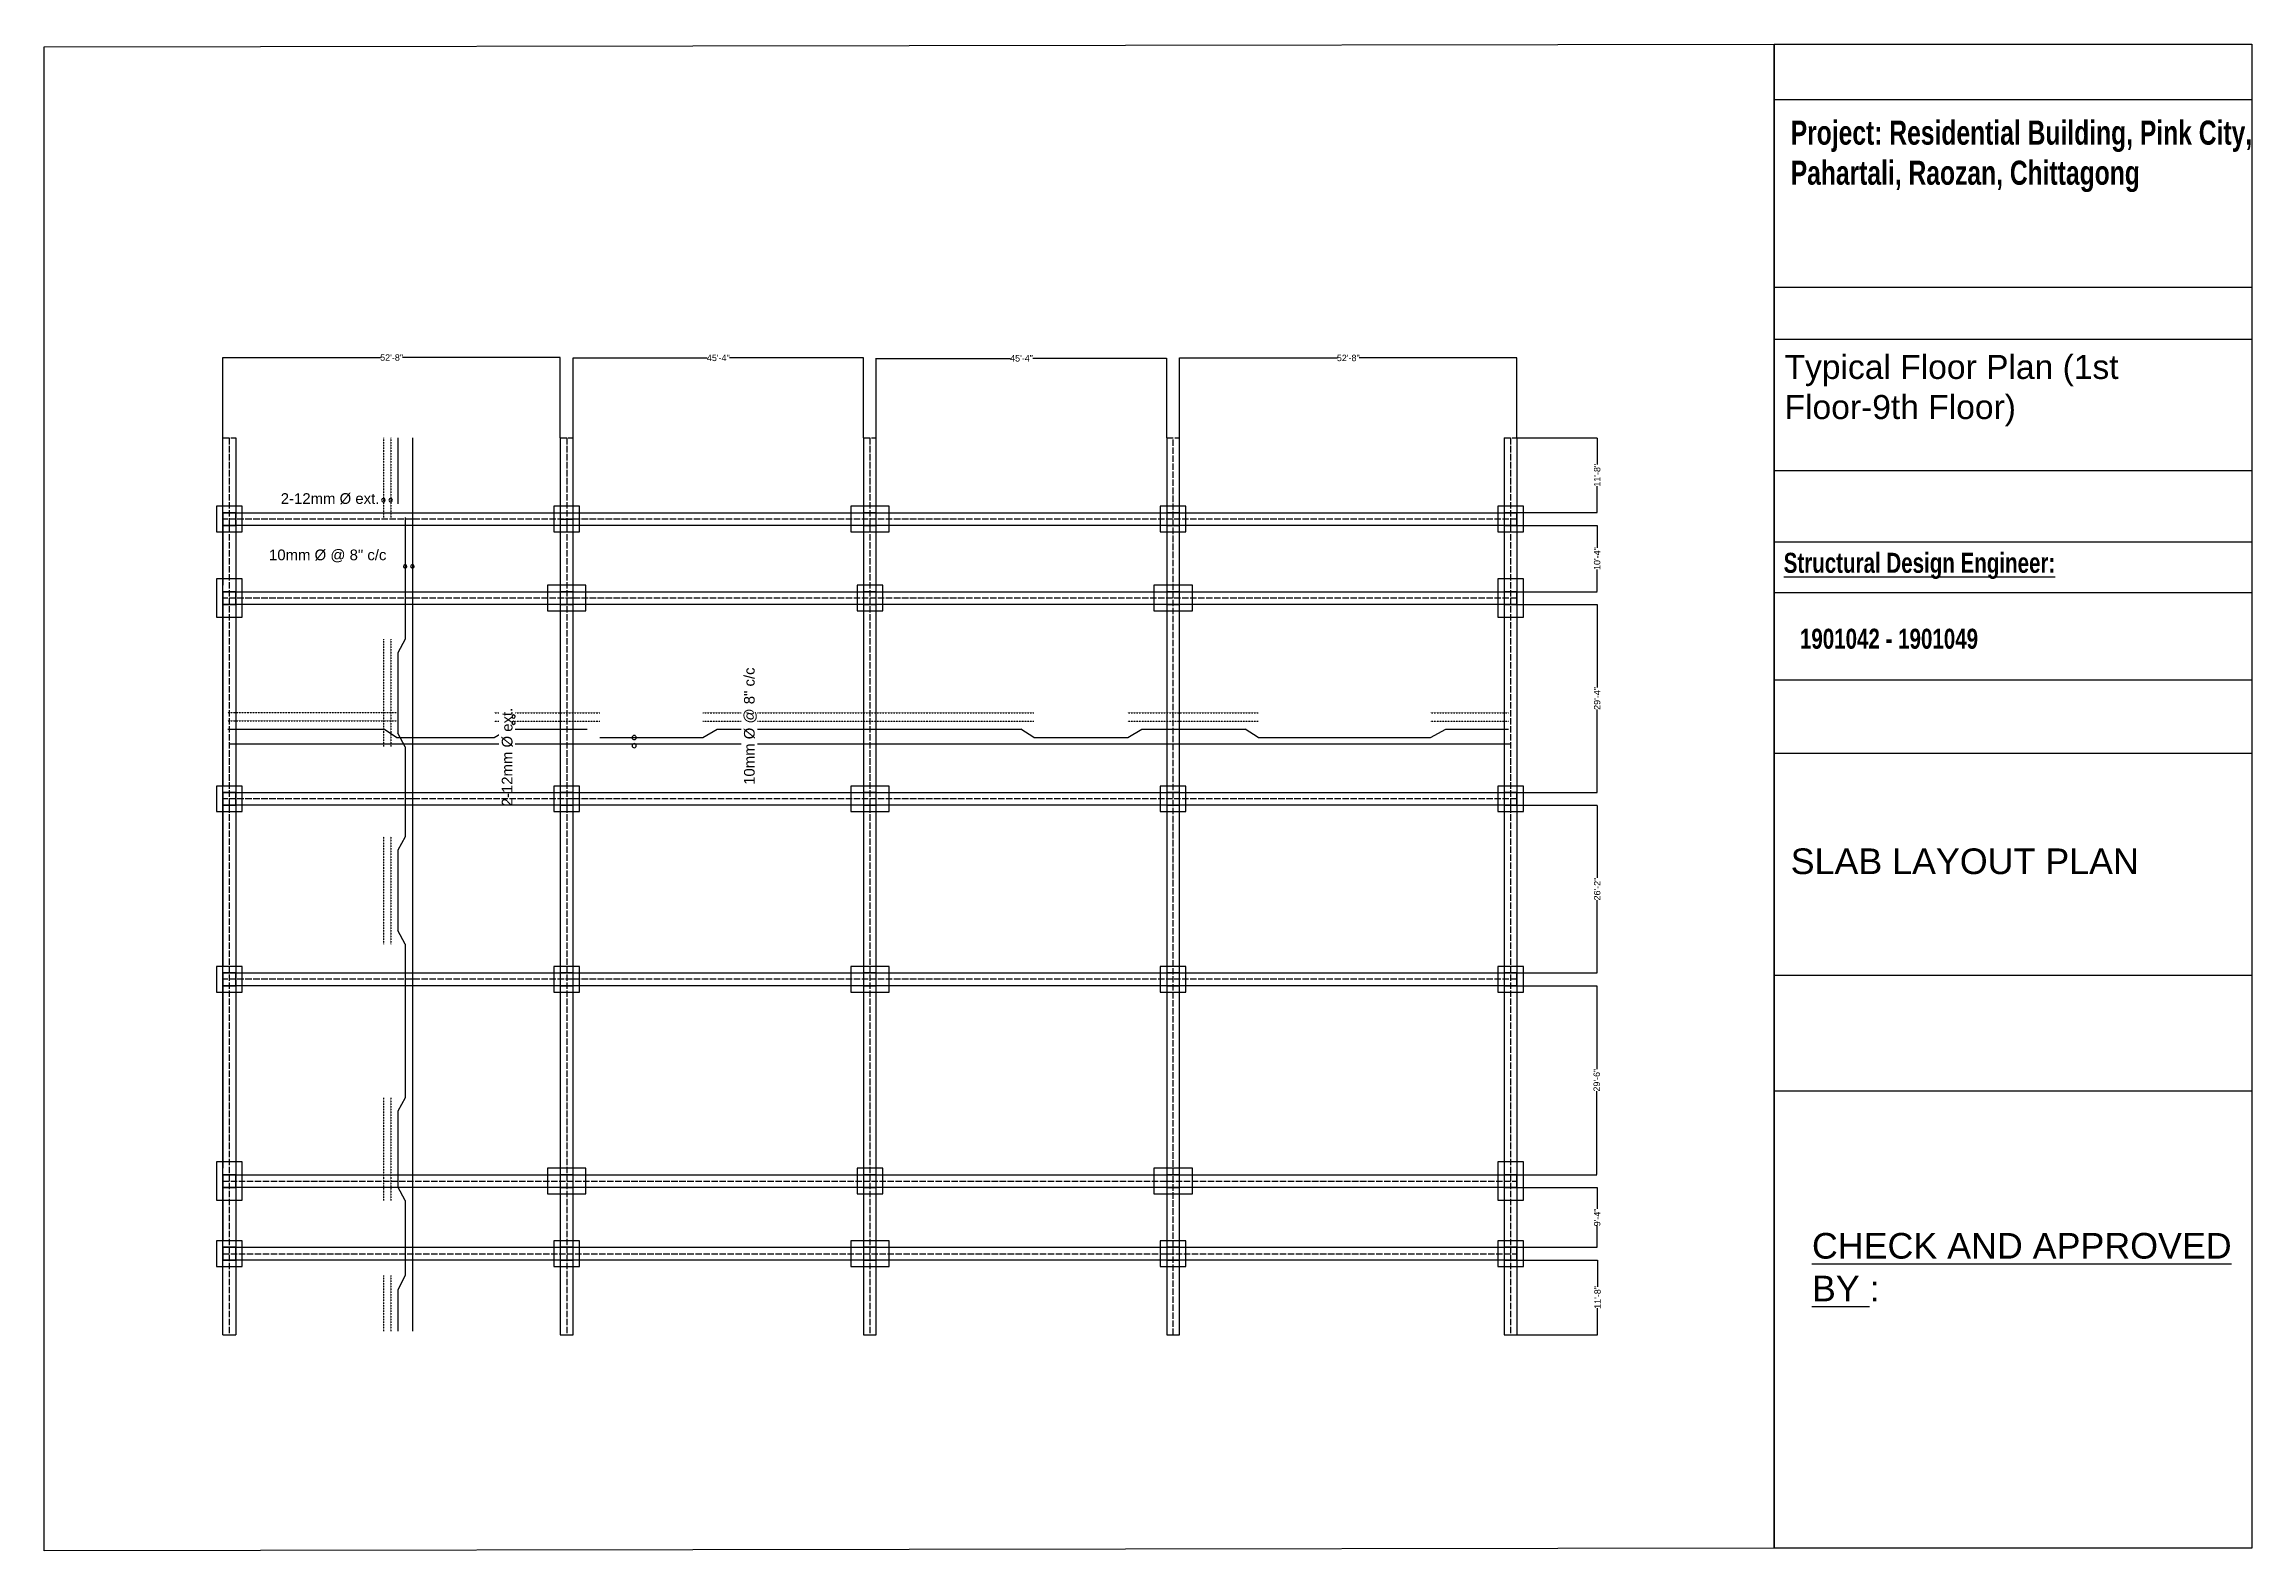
# Model space of a CAD drawing. Header units: inches. Extents: x 2674 to 28325, y -8016 to 21827.
# Drawn here: x 14778 to 18913, y 9073 to 11895 of the extents above; entities that cross this region are included whole.
import ezdxf

# ---------------------------------------------------------------- set-up
doc = ezdxf.new("R2010")
doc.units = ezdxf.units.IN
doc.header["$MEASUREMENT"] = 0
doc.linetypes.add('ACAD_ISO02W100', pattern=[15, 12, -3])
doc.linetypes.add('Dashed', pattern=[0.75, 0.5, -0.25])
for name, color, linetype, lineweight in [('Dimension', 7, 'Continuous', 15), ('Grid', 7, 'ACAD_ISO02W100', 25), ('rod', 172, 'Continuous', 30), ('Rod.A', 1, 'Continuous', 30)]:
    doc.layers.add(name, color=color, linetype=linetype, lineweight=lineweight)
doc.styles.add('Arial', font='arial.ttf')
doc.styles.get("Standard").update_dxf_attribs({"font": 'arial.ttf', "height": 12})
doc.dimstyles.get("Standard").update_dxf_attribs({"dimtxt": 12, "dimasz": 0.18, "dimexe": 0.18, "dimexo": 0.0625, "dimgap": 0.09, "dimtad": 0, "dimtoh": 1, "dimdec": 0, "dimzin": 0, "dimdsep": 46, "dimlunit": 3, "dimtxsty": 'Standard', "dimcen": 0.09, "dimadec": 0, "dimazin": 0, "dimtfac": 1, "dimtdec": 0, "dimtofl": 0, "dimtmove": 0, "dimatfit": 3, "dimfxl": 1, "dimtolj": 1, "dimtzin": 0, "dimarcsym": 0})

# ---------------------------------------------------------------- blocks, each defined once
blk = doc.blocks.new('*D688')
at = {"color": 0, "lineweight": -2, "transparency": 16777216}
for p, q in [((15112.3, 11157.7), (15112.3, 11308.4)), ((15112.5, 11308.2), (15407.6, 11308.2)), ((15744.1, 11308.2), (15449, 11308.2)), ((15744.3, 11157.7), (15744.3, 11308.4))]:
    blk.add_line(p, q, dxfattribs=at)
at = {"color": 0, "transparency": 16777216}
for points in [[(15112.5, 11308.3), (15112.5, 11308.2), (15112.3, 11308.2)], [(15744.1, 11308.3), (15744.1, 11308.2), (15744.3, 11308.2)]]:
    blk.add_solid(points, dxfattribs=at)
at = {"layer": 'Defpoints', "color": 0, "transparency": 16777216}
for p in [(15744.3, 11308.2), (15112.3, 11157.7), (15744.3, 11157.7)]:
    blk.add_point(p, dxfattribs=at)
at = {"color": 0, "transparency": 16777216, "insert": (15428.3, 11308.2), "char_height": 12, "attachment_point": 5}
blk.add_mtext('\\A1;52\'-8"', dxfattribs=at)
blk = doc.blocks.new('*D685')
at = {"color": 0, "lineweight": -2, "transparency": 16777216}
for p, q in [((15768.3, 11157.7), (15768.3, 11307.7)), ((15768.5, 11307.5), (16019.4, 11307.5)), ((16312.1, 11307.5), (16061.2, 11307.5)), ((16312.3, 11157.7), (16312.3, 11307.7))]:
    blk.add_line(p, q, dxfattribs=at)
at = {"color": 0, "transparency": 16777216}
for points in [[(15768.5, 11307.5), (15768.5, 11307.4), (15768.3, 11307.5)], [(16312.1, 11307.5), (16312.1, 11307.4), (16312.3, 11307.5)]]:
    blk.add_solid(points, dxfattribs=at)
at = {"layer": 'Defpoints', "color": 0, "transparency": 16777216}
for p in [(16312.3, 11307.5), (15768.3, 11157.7), (16312.3, 11157.7)]:
    blk.add_point(p, dxfattribs=at)
at = {"color": 0, "transparency": 16777216, "insert": (16040.3, 11307.5), "char_height": 12, "attachment_point": 5}
blk.add_mtext('\\A1;45\'-4"', dxfattribs=at)
blk = doc.blocks.new('*D686')
at = {"color": 0, "lineweight": -2, "transparency": 16777216}
for p, q in [((16336.3, 11157.7), (16336.3, 11306.9)), ((16336.5, 11306.7), (16587.4, 11306.7)), ((16880.1, 11306.7), (16629.2, 11306.7)), ((16880.3, 11157.7), (16880.3, 11306.9))]:
    blk.add_line(p, q, dxfattribs=at)
at = {"color": 0, "transparency": 16777216}
for points in [[(16336.5, 11306.7), (16336.5, 11306.7), (16336.3, 11306.7)], [(16880.1, 11306.7), (16880.1, 11306.7), (16880.3, 11306.7)]]:
    blk.add_solid(points, dxfattribs=at)
at = {"layer": 'Defpoints', "color": 0, "transparency": 16777216}
for p in [(16880.3, 11306.7), (16336.3, 11157.7), (16880.3, 11157.7)]:
    blk.add_point(p, dxfattribs=at)
at = {"color": 0, "transparency": 16777216, "insert": (16608.3, 11306.7), "char_height": 12, "attachment_point": 5}
blk.add_mtext('\\A1;45\'-4"', dxfattribs=at)
blk = doc.blocks.new('*D689')
at = {"color": 0, "lineweight": -2, "transparency": 16777216}
for p, q in [((16904.3, 11157.7), (16904.3, 11307.6)), ((16904.5, 11307.4), (17199.6, 11307.4)), ((17536.1, 11307.4), (17241, 11307.4)), ((17536.3, 11157.7), (17536.3, 11307.6))]:
    blk.add_line(p, q, dxfattribs=at)
at = {"color": 0, "transparency": 16777216}
for points in [[(16904.5, 11307.4), (16904.5, 11307.4), (16904.3, 11307.4)], [(17536.1, 11307.4), (17536.1, 11307.4), (17536.3, 11307.4)]]:
    blk.add_solid(points, dxfattribs=at)
at = {"layer": 'Defpoints', "color": 0, "transparency": 16777216}
for p in [(17536.3, 11307.4), (16904.3, 11157.7), (17536.3, 11157.7)]:
    blk.add_point(p, dxfattribs=at)
at = {"color": 0, "transparency": 16777216, "insert": (17220.3, 11307.4), "char_height": 12, "attachment_point": 5}
blk.add_mtext('\\A1;52\'-8"', dxfattribs=at)
blk = doc.blocks.new('*D690')
at = {"color": 0, "lineweight": -2, "transparency": 16777216}
for p, q in [((17536.4, 10993.7), (17686.7, 10993.7)), ((17686.5, 10993.5), (17686.5, 10951.8)), ((17686.5, 10869.8), (17686.5, 10911.5)), ((17536.4, 10869.7), (17686.7, 10869.7))]:
    blk.add_line(p, q, dxfattribs=at)
at = {"color": 0, "transparency": 16777216}
for points in [[(17686.5, 10993.5), (17686.5, 10993.5), (17686.5, 10993.7)], [(17686.5, 10869.8), (17686.5, 10869.8), (17686.5, 10869.7)]]:
    blk.add_solid(points, dxfattribs=at)
at = {"layer": 'Defpoints', "color": 0, "transparency": 16777216}
for p in [(17536.3, 10993.7), (17536.3, 10869.7), (17686.5, 10869.7)]:
    blk.add_point(p, dxfattribs=at)
at = {"color": 0, "transparency": 16777216, "insert": (17686.5, 10931.7), "char_height": 12, "attachment_point": 5, "rotation": 90}
blk.add_mtext('\\A1;10\'-4"', dxfattribs=at)
blk = doc.blocks.new('*D691')
at = {"color": 0, "lineweight": -2, "transparency": 16777216}
for p, q in [((17536.4, 10845.7), (17686.7, 10845.7)), ((17686.6, 10845.5), (17686.6, 10690.5)), ((17686.6, 10493.8), (17686.6, 10648.8)), ((17536.4, 10493.7), (17686.7, 10493.7))]:
    blk.add_line(p, q, dxfattribs=at)
at = {"color": 0, "transparency": 16777216}
for points in [[(17686.5, 10845.5), (17686.6, 10845.5), (17686.6, 10845.7)], [(17686.5, 10493.8), (17686.6, 10493.8), (17686.6, 10493.7)]]:
    blk.add_solid(points, dxfattribs=at)
at = {"layer": 'Defpoints', "color": 0, "transparency": 16777216}
for p in [(17536.3, 10845.7), (17536.3, 10493.7), (17686.6, 10493.7)]:
    blk.add_point(p, dxfattribs=at)
at = {"color": 0, "transparency": 16777216, "insert": (17686.6, 10669.7), "char_height": 12, "attachment_point": 5, "rotation": 90}
blk.add_mtext('\\A1;29\'-4"', dxfattribs=at)
blk = doc.blocks.new('*D692')
at = {"color": 0, "lineweight": -2, "transparency": 16777216}
for p, q in [((17536.4, 10469.7), (17686.7, 10469.7)), ((17686.6, 10469.5), (17686.6, 10333.5)), ((17686.6, 10155.8), (17686.6, 10291.8)), ((17536.4, 10155.7), (17686.7, 10155.7))]:
    blk.add_line(p, q, dxfattribs=at)
at = {"color": 0, "transparency": 16777216}
for points in [[(17686.5, 10469.5), (17686.6, 10469.5), (17686.6, 10469.7)], [(17686.5, 10155.8), (17686.6, 10155.8), (17686.6, 10155.7)]]:
    blk.add_solid(points, dxfattribs=at)
at = {"layer": 'Defpoints', "color": 0, "transparency": 16777216}
for p in [(17536.3, 10469.7), (17536.3, 10155.7), (17686.6, 10155.7)]:
    blk.add_point(p, dxfattribs=at)
at = {"color": 0, "transparency": 16777216, "insert": (17686.6, 10312.7), "char_height": 12, "attachment_point": 5, "rotation": 90}
blk.add_mtext('\\A1;26\'-2"', dxfattribs=at)
blk = doc.blocks.new('*D693')
at = {"color": 0, "lineweight": -2, "transparency": 16777216}
for p, q in [((17536.4, 10131.7), (17686, 10131.7)), ((17685.8, 10131.5), (17685.8, 9975.5)), ((17685.8, 9777.8), (17685.8, 9933.8)), ((17536.4, 9777.7), (17686, 9777.7))]:
    blk.add_line(p, q, dxfattribs=at)
at = {"color": 0, "transparency": 16777216}
for points in [[(17685.8, 10131.5), (17685.8, 10131.5), (17685.8, 10131.7)], [(17685.8, 9777.8), (17685.8, 9777.8), (17685.8, 9777.7)]]:
    blk.add_solid(points, dxfattribs=at)
at = {"layer": 'Defpoints', "color": 0, "transparency": 16777216}
for p in [(17536.3, 10131.7), (17536.3, 9777.7), (17685.8, 9777.7)]:
    blk.add_point(p, dxfattribs=at)
at = {"color": 0, "transparency": 16777216, "insert": (17685.8, 9954.7), "char_height": 12, "attachment_point": 5, "rotation": 90}
blk.add_mtext('\\A1;29\'-6"', dxfattribs=at)
blk = doc.blocks.new('*D694')
at = {"color": 0, "lineweight": -2, "transparency": 16777216}
for p, q in [((17536.4, 9753.7), (17686.7, 9753.7)), ((17686.6, 9753.5), (17686.6, 9713.7)), ((17686.6, 9641.8), (17686.6, 9681.6)), ((17536.4, 9641.7), (17686.7, 9641.7))]:
    blk.add_line(p, q, dxfattribs=at)
at = {"color": 0, "transparency": 16777216}
for points in [[(17686.5, 9753.5), (17686.6, 9753.5), (17686.6, 9753.7)], [(17686.5, 9641.8), (17686.6, 9641.8), (17686.6, 9641.7)]]:
    blk.add_solid(points, dxfattribs=at)
at = {"layer": 'Defpoints', "color": 0, "transparency": 16777216}
for p in [(17536.3, 9753.7), (17536.3, 9641.7), (17686.6, 9641.7)]:
    blk.add_point(p, dxfattribs=at)
at = {"color": 0, "transparency": 16777216, "insert": (17686.6, 9697.7), "char_height": 12, "attachment_point": 5, "rotation": 90}
blk.add_mtext('\\A1;9\'-4"', dxfattribs=at)
blk = doc.blocks.new('*D687')
at = {"color": 0, "lineweight": -2, "transparency": 16777216}
for p, q in [((17536.4, 11157.7), (17686.7, 11157.7)), ((17686.6, 11157.5), (17686.6, 11107.8)), ((17686.6, 11017.8), (17686.6, 11067.5)), ((17536.4, 11017.7), (17686.7, 11017.7))]:
    blk.add_line(p, q, dxfattribs=at)
at = {"color": 0, "transparency": 16777216}
for points in [[(17686.5, 11157.5), (17686.6, 11157.5), (17686.6, 11157.7)], [(17686.5, 11017.8), (17686.6, 11017.8), (17686.6, 11017.7)]]:
    blk.add_solid(points, dxfattribs=at)
at = {"layer": 'Defpoints', "color": 0, "transparency": 16777216}
for p in [(17536.3, 11157.7), (17536.3, 11017.7), (17686.6, 11017.7)]:
    blk.add_point(p, dxfattribs=at)
at = {"color": 0, "transparency": 16777216, "insert": (17686.6, 11087.7), "char_height": 12, "attachment_point": 5, "rotation": 90}
blk.add_mtext('\\A1;11\'-8"', dxfattribs=at)
blk = doc.blocks.new('*D695')
at = {"color": 0, "lineweight": -2, "transparency": 16777216}
for p, q in [((17536.4, 9617.7), (17687.5, 9617.7)), ((17687.3, 9617.5), (17687.3, 9567.8)), ((17687.3, 9477.8), (17687.3, 9527.5)), ((17536.4, 9477.7), (17687.5, 9477.7))]:
    blk.add_line(p, q, dxfattribs=at)
at = {"color": 0, "transparency": 16777216}
for points in [[(17687.3, 9617.5), (17687.4, 9617.5), (17687.3, 9617.7)], [(17687.3, 9477.8), (17687.4, 9477.8), (17687.3, 9477.7)]]:
    blk.add_solid(points, dxfattribs=at)
at = {"layer": 'Defpoints', "color": 0, "transparency": 16777216}
for p in [(17536.3, 9617.7), (17536.3, 9477.7), (17687.3, 9477.7)]:
    blk.add_point(p, dxfattribs=at)
at = {"color": 0, "transparency": 16777216, "insert": (17687.3, 9547.7), "char_height": 12, "attachment_point": 5, "rotation": 90}
blk.add_mtext('\\A1;11\'-8"', dxfattribs=at)

msp = doc.modelspace()

# ---------------------------------------------------------------- linework, layer by layer
for p, q in [((18018.02, 11791.46), (18912.88, 11791.46)), ((18018.02, 11439.97), (18912.88, 11439.97)), ((18018.02, 11342.88), (18912.88, 11342.88)), ((15112.3, 9477.65), (15112.3, 11157.65)), ((15136.3, 11157.65), (15136.3, 9477.65)), ((15744.3, 11157.65), (15744.3, 9477.65)), ((15768.3, 9477.65), (15768.3, 11157.65)), ((16312.3, 11157.65), (16312.3, 9477.65)), ((16336.3, 9477.65), (16336.3, 11157.65)), ((16880.3, 11157.65), (16880.3, 9477.65)), ((16904.3, 9477.65), (16904.3, 11157.65)), ((17512.3, 11157.65), (17512.3, 9477.65)), ((17536.3, 11157.65), (17536.3, 9477.65)), ((18018.02, 11096.53), (18912.88, 11096.53)), ((15112.3, 11005.65), (15112.3, 10881.65)), ((17536.3, 11029.65), (17536.3, 11005.65)), ((17536.3, 10993.65), (15112.3, 10993.65)), ((18018.02, 10962.99), (18912.88, 10962.99)), ((17536.3, 10881.65), (17536.3, 10857.65)), ((15112.3, 10869.65), (17536.3, 10869.65)), ((15112.3, 10857.65), (15112.3, 10505.65)), ((17536.3, 10845.65), (15112.3, 10845.65)), ((18018.02, 10867.91), (18912.88, 10867.91)), ((15136.3, 10809.65), (15136.3, 10455.65)), ((17512.3, 10833.65), (17512.3, 10809.65)), ((18018.02, 10704.72), (18912.88, 10704.72)), ((18018.02, 10567.09), (18912.88, 10567.09)), ((17536.3, 10505.65), (17536.3, 10481.65)), ((15112.3, 10481.65), (15112.3, 10167.65)), ((15136.3, 10431.65), (15136.3, 10215.65)), ((17512.3, 10455.65), (17512.3, 10431.65)), ((17512.3, 10215.65), (17512.3, 10191.65)), ((15136.3, 10191.65), (15136.3, 9849.65)), ((15112.3, 10155.65), (17536.3, 10155.65)), ((15112.3, 10143.65), (15112.3, 9789.65)), ((17536.3, 10131.65), (15112.3, 10131.65)), ((17536.3, 10167.65), (17536.3, 10143.65)), ((18018.02, 10151.17), (18912.88, 10151.17)), ((18018.02, 9934.99), (18912.88, 9934.99)), ((17512.3, 9849.65), (17512.3, 9825.65)), ((15112.3, 9777.65), (17536.3, 9777.65)), ((15112.3, 9765.65), (15112.3, 9653.65)), ((17536.3, 9789.65), (17536.3, 9765.65)), ((17536.3, 9753.65), (15112.3, 9753.65)), ((15112.3, 9641.65), (17536.3, 9641.65)), ((17536.3, 9653.65), (17536.3, 9629.65)), ((17536.3, 9617.65), (15112.3, 9617.65)), ((15112.3, 9477.65), (15136.3, 9477.65)), ((15744.3, 9477.65), (15768.3, 9477.65)), ((16312.3, 9477.65), (16336.3, 9477.65)), ((16880.3, 9477.65), (16904.3, 9477.65)), ((17512.3, 9477.65), (17536.3, 9477.65))]:
    msp.add_line(p, q)
for points in [[(18018.02, 11895.26), (18912.88, 11895.26), (18912.88, 9078.3), (18018.02, 9078.3)], [(15100.3, 10981.65), (15148.3, 10981.65), (15148.3, 11029.65), (15100.3, 11029.65)], [(15112.3, 10993.65), (15136.3, 10993.65), (15136.3, 11017.65), (15112.3, 11017.65)], [(15732.3, 10981.65), (15780.3, 10981.65), (15780.3, 11029.65), (15732.3, 11029.65)], [(15744.3, 11005.65), (15768.3, 11005.65), (15768.3, 11029.65), (15744.3, 11029.65)], [(16288.3, 11029.65), (16288.3, 10981.65), (16360.3, 10981.65), (16360.3, 11029.65)], [(16312.3, 10993.65), (16336.3, 10993.65), (16336.3, 11017.65), (16312.3, 11017.65)], [(16868.3, 10981.65), (16916.3, 10981.65), (16916.3, 11029.65), (16868.3, 11029.65)], [(16880.3, 10993.65), (16904.3, 10993.65), (16904.3, 11017.65), (16880.3, 11017.65)], [(17500.3, 10981.65), (17548.3, 10981.65), (17548.3, 11029.65), (17500.3, 11029.65)], [(17512.3, 10993.65), (17536.3, 10993.65), (17536.3, 11017.65), (17512.3, 11017.65)], [(15100.3, 10821.65), (15148.3, 10821.65), (15148.3, 10893.65), (15100.3, 10893.65)], [(15720.3, 10881.65), (15720.3, 10833.65), (15792.3, 10833.65), (15792.3, 10881.65)], [(16300.3, 10833.65), (16348.3, 10833.65), (16348.3, 10881.65), (16300.3, 10881.65)], [(16856.3, 10881.65), (16856.3, 10833.65), (16928.3, 10833.65), (16928.3, 10881.65)], [(17500.3, 10821.65), (17548.3, 10821.65), (17548.3, 10893.65), (17500.3, 10893.65)], [(15112.3, 10845.65), (15136.3, 10845.65), (15136.3, 10869.65), (15112.3, 10869.65)], [(15744.3, 10845.65), (15768.3, 10845.65), (15768.3, 10869.65), (15744.3, 10869.65)], [(16312.3, 10845.65), (16336.3, 10845.65), (16336.3, 10869.65), (16312.3, 10869.65)], [(16880.3, 10845.65), (16904.3, 10845.65), (16904.3, 10869.65), (16880.3, 10869.65)], [(17512.3, 10845.65), (17536.3, 10845.65), (17536.3, 10869.65), (17512.3, 10869.65)], [(15100.3, 10457.65), (15148.3, 10457.65), (15148.3, 10505.65), (15100.3, 10505.65)], [(15732.3, 10457.65), (15780.3, 10457.65), (15780.3, 10505.65), (15732.3, 10505.65)], [(16288.3, 10505.65), (16288.3, 10457.65), (16360.3, 10457.65), (16360.3, 10505.65)], [(16868.3, 10457.65), (16916.3, 10457.65), (16916.3, 10505.65), (16868.3, 10505.65)], [(17500.3, 10457.65), (17548.3, 10457.65), (17548.3, 10505.65), (17500.3, 10505.65)], [(15112.3, 10469.65), (15136.3, 10469.65), (15136.3, 10493.65), (15112.3, 10493.65)], [(15744.3, 10469.65), (15768.3, 10469.65), (15768.3, 10493.65), (15744.3, 10493.65)], [(16312.3, 10469.65), (16336.3, 10469.65), (16336.3, 10493.65), (16312.3, 10493.65)], [(16880.3, 10469.65), (16904.3, 10469.65), (16904.3, 10493.65), (16880.3, 10493.65)], [(17512.3, 10469.65), (17536.3, 10469.65), (17536.3, 10493.65), (17512.3, 10493.65)], [(15100.3, 10119.65), (15148.3, 10119.65), (15148.3, 10167.65), (15100.3, 10167.65)], [(15112.3, 10131.65), (15136.3, 10131.65), (15136.3, 10155.65), (15112.3, 10155.65)], [(15732.3, 10119.65), (15780.3, 10119.65), (15780.3, 10167.65), (15732.3, 10167.65)], [(15744.3, 10131.65), (15768.3, 10131.65), (15768.3, 10155.65), (15744.3, 10155.65)], [(16288.3, 10167.65), (16288.3, 10119.65), (16360.3, 10119.65), (16360.3, 10167.65)], [(16312.3, 10131.65), (16336.3, 10131.65), (16336.3, 10155.65), (16312.3, 10155.65)], [(16868.3, 10119.65), (16916.3, 10119.65), (16916.3, 10167.65), (16868.3, 10167.65)], [(16880.3, 10131.65), (16904.3, 10131.65), (16904.3, 10155.65), (16880.3, 10155.65)], [(17500.3, 10119.65), (17548.3, 10119.65), (17548.3, 10167.65), (17500.3, 10167.65)], [(17512.3, 10131.65), (17536.3, 10131.65), (17536.3, 10155.65), (17512.3, 10155.65)], [(15100.3, 9729.65), (15148.3, 9729.65), (15148.3, 9801.65), (15100.3, 9801.65)], [(17500.3, 9729.65), (17548.3, 9729.65), (17548.3, 9801.65), (17500.3, 9801.65)], [(15112.3, 9753.65), (15136.3, 9753.65), (15136.3, 9777.65), (15112.3, 9777.65)], [(15720.3, 9789.65), (15720.3, 9741.65), (15792.3, 9741.65), (15792.3, 9789.65)], [(15744.3, 9753.65), (15768.3, 9753.65), (15768.3, 9777.65), (15744.3, 9777.65)], [(16300.3, 9741.65), (16348.3, 9741.65), (16348.3, 9789.65), (16300.3, 9789.65)], [(16312.3, 9753.65), (16336.3, 9753.65), (16336.3, 9777.65), (16312.3, 9777.65)], [(16856.3, 9789.65), (16856.3, 9741.65), (16928.3, 9741.65), (16928.3, 9789.65)], [(16880.3, 9753.65), (16904.3, 9753.65), (16904.3, 9777.65), (16880.3, 9777.65)], [(17512.3, 9753.65), (17536.3, 9753.65), (17536.3, 9777.65), (17512.3, 9777.65)], [(15100.3, 9605.65), (15148.3, 9605.65), (15148.3, 9653.65), (15100.3, 9653.65)], [(15112.3, 9617.65), (15136.3, 9617.65), (15136.3, 9641.65), (15112.3, 9641.65)], [(15732.3, 9605.65), (15780.3, 9605.65), (15780.3, 9653.65), (15732.3, 9653.65)], [(15744.3, 9617.65), (15768.3, 9617.65), (15768.3, 9641.65), (15744.3, 9641.65)], [(16288.3, 9653.65), (16288.3, 9605.65), (16360.3, 9605.65), (16360.3, 9653.65)], [(16312.3, 9617.65), (16336.3, 9617.65), (16336.3, 9641.65), (16312.3, 9641.65)], [(16868.3, 9605.65), (16916.3, 9605.65), (16916.3, 9653.65), (16868.3, 9653.65)], [(16880.3, 9617.65), (16904.3, 9617.65), (16904.3, 9641.65), (16880.3, 9641.65)], [(17500.3, 9605.65), (17548.3, 9605.65), (17548.3, 9653.65), (17500.3, 9653.65)], [(17512.3, 9617.65), (17536.3, 9617.65), (17536.3, 9641.65), (17512.3, 9641.65)]]:
    msp.add_lwpolyline(points, close=True)
at = {"layer": 'Grid'}
for p, q in [((15112.3, 11157.65), (15136.3, 11157.65)), ((15124.3, 11157.65), (15124.3, 9477.65)), ((15744.3, 11157.65), (15768.3, 11157.65)), ((15756.3, 11157.65), (15756.3, 9477.65)), ((16312.3, 11157.65), (16336.3, 11157.65)), ((16324.3, 11157.65), (16324.3, 9477.65)), ((16880.3, 11157.65), (16904.3, 11157.65)), ((16892.3, 9477.65), (16892.3, 11157.65)), ((17512.3, 11157.65), (17536.3, 11157.65)), ((17524.3, 11157.65), (17524.3, 9477.65)), ((17536.3, 11005.65), (15112.3, 11005.65)), ((17536.3, 10857.65), (15112.3, 10857.65)), ((17536.3, 10143.65), (15112.3, 10143.65)), ((15112.3, 9765.65), (17536.3, 9765.65)), ((15112.3, 9629.65), (17536.3, 9629.65))]:
    msp.add_line(p, q, dxfattribs=at)
at = {"layer": 'rod', "linetype": 'Dashed', "ltscale": 0.05}
for p, q in [((15413.07, 11157.65), (15413.07, 11008.77)), ((15426.63, 11157.65), (15426.63, 11008.77)), ((15413.07, 10780.51), (15413.07, 10579.37)), ((15426.63, 10780.51), (15426.63, 10579.37)), ((15121.32, 10643.11), (15437.84, 10643.11)), ((15620.45, 10642.79), (15818.49, 10642.79)), ((16011.39, 10642.79), (16631.25, 10642.79)), ((16807.17, 10642.79), (17051.51, 10642.79)), ((17374.55, 10642.79), (17520.75, 10642.79)), ((15121.32, 10627.67), (15437.84, 10627.67)), ((15620.45, 10627.36), (15818.49, 10627.36)), ((16011.39, 10627.36), (16631.25, 10627.36)), ((16807.17, 10627.36), (17051.51, 10627.36)), ((17374.55, 10627.36), (17520.75, 10627.36)), ((15413.07, 10410.77), (15413.07, 10209.63)), ((15426.63, 10410.77), (15426.63, 10209.63)), ((15413.07, 9921.71), (15413.07, 9729.61)), ((15426.63, 9921.71), (15426.63, 9729.61)), ((15413.07, 9588.57), (15413.07, 9484.61)), ((15426.63, 9588.57), (15426.63, 9484.61))]:
    msp.add_line(p, q, dxfattribs=at)
at = {"layer": 'rod'}
for p, q in [((15440.19, 11157.65), (15440.19, 11034.04)), ((15467.31, 11157.65), (15467.31, 9484.61)), ((15453.75, 11008.77), (15453.75, 10780.51)), ((15453.75, 10780.51), (15440.19, 10755.23)), ((15440.19, 10755.23), (15440.19, 10604.64)), ((15121.32, 10612.24), (15413.77, 10612.24)), ((15437.84, 10596.81), (15413.77, 10612.24)), ((15437.84, 10596.81), (15620.45, 10596.5)), ((15453.75, 10579.37), (15440.19, 10604.64)), ((15620.45, 10596.5), (15647.05, 10611.93)), ((15647.05, 10611.93), (15794.43, 10611.93)), ((15818.49, 10596.5), (16011.39, 10596.5)), ((16011.39, 10596.5), (16038, 10611.93)), ((16038, 10611.93), (16607.18, 10611.93)), ((16631.25, 10596.5), (16607.18, 10611.93)), ((16631.25, 10596.5), (16807.17, 10596.5)), ((16807.17, 10596.5), (16833.77, 10611.93)), ((16833.77, 10611.93), (17027.45, 10611.93)), ((17051.51, 10596.5), (17027.45, 10611.93)), ((17051.51, 10596.5), (17374.55, 10596.5)), ((17374.55, 10596.5), (17402.93, 10611.93)), ((17402.93, 10611.93), (17520.75, 10611.93)), ((15124.3, 10584.5), (17524.3, 10584.5)), ((15453.75, 10579.37), (15453.75, 10410.77)), ((15453.75, 10410.77), (15440.19, 10385.49)), ((15440.19, 10385.49), (15440.19, 10234.75)), ((15453.75, 10209.63), (15440.19, 10234.75)), ((15453.75, 10209.63), (15453.75, 9921.71)), ((15453.75, 9921.71), (15440.19, 9896.43)), ((15440.19, 9896.43), (15440.19, 9754.73)), ((15453.75, 9729.61), (15440.19, 9754.73)), ((15453.75, 9729.61), (15453.75, 9588.57)), ((15453.75, 9588.57), (15440.19, 9562.01)), ((15440.19, 9562.01), (15440.19, 9484.61))]:
    msp.add_line(p, q, dxfattribs=at)
at = {"layer": 'Rod.A'}
for centre, radius, start, end in [((15453.75, 10917.15), 3.39, 0, 180), ((15467.31, 10917.15), 3.39, 0, 180), ((15453.75, 10917.15), 3.39, 180, 0), ((15467.31, 10917.15), 3.39, 180, 0), ((15882.79, 10596.44), 3.86, 0, 180), ((15882.79, 10596.44), 3.86, 180, 0), ((15882.79, 10581.28), 3.86, 0, 180), ((15882.79, 10581.28), 3.86, 180, 0)]:
    msp.add_arc(centre, radius, start, end, dxfattribs=at)

# ---------------------------------------------------------------- texts
at = {"attachment_point": 1}
for s, insert, char_height, width in [('{\\fSwis721 LtCn BT|b1|i0|c0|p34;Project: Residential Building, Pink City, Pahartali, Raozan, Chittagong}', (18049.1, 11752.03), 45.03114, 1000.1158), ('Typical Floor Plan (1st Floor-9th Floor)', (18037.57, 11313.17), 45.0311, 840.6448), ('{\\fSwis721 LtCn BT|b1|i0|c0|p34;\\LStructural Design Engineer:}', (18035.98, 10942.56), 37.5259, 485.5762), ('{\\fSwis721 LtCn BT|b1|i0|c0|p34;1901042 - 1901049}', (18066.37, 10800.3), 37.5259, 485.5762)]:
    msp.add_mtext(s, dxfattribs=dict(at, insert=insert, char_height=char_height, width=width))
at = {"char_height": 48, "attachment_point": 1}
for s, width, heights, insert in [('SLAB LAYOUT PLAN', 1004.862, [0], (18049.06, 10388.74)), ('{\\LCHECK AND APPROVED \\PBY }:', 926.9107, [191.7], (18088.89, 9668.46))]:
    msp.add_mtext_dynamic_manual_height_columns(s, width=width, gutter_width=240, heights=heights, dxfattribs=dict(at, insert=insert))
at = {"layer": 'Dimension', "color": 1, "insert": (15308.69, 10936.63), "char_height": 20, "attachment_point": 5, "style": 'Arial', "bg_fill": 3, "box_fill_scale": 1.25, "bg_fill_color": 256, "bg_fill_true_color": 13158600, "bg_fill_transparency": 0}
msp.add_mtext('\\A1;{\\C5;10mm Ø @ 8" c/c }', dxfattribs=at)

# ---------------------------------------------------------------- dimensions: what is measured, and where the dimension line sits
for base, p1, p2, picture, middle in [((15744.3, 11308.24), (15112.3, 11157.65), (15744.3, 11157.65), '*D688', (15428.3, 11308.24)), ((16312.3, 11307.48), (15768.3, 11157.65), (16312.3, 11157.65), '*D685', (16040.3, 11307.48)), ((16880.3, 11306.72), (16336.3, 11157.65), (16880.3, 11157.65), '*D686', (16608.3, 11306.72)), ((17536.3, 11307.39), (16904.3, 11157.65), (17536.3, 11157.65), '*D689', (17220.3, 11307.39))]:
    dim = msp.add_linear_dim(base=base, p1=p1, p2=p2, dimstyle='Standard')
    dim.commit()
    dim.dimension.update_dxf_attribs({"geometry": picture, "text_midpoint": middle})
for base, p1, p2, picture, middle in [((17686.56, 11017.65), (17536.3, 11157.65), (17536.3, 11017.65), '*D687', (17686.56, 11087.65)), ((17686.5, 10869.65), (17536.3, 10993.65), (17536.3, 10869.65), '*D690', (17686.5, 10931.65)), ((17686.56, 10493.65), (17536.3, 10845.65), (17536.3, 10493.65), '*D691', (17686.56, 10669.65)), ((17686.56, 10155.65), (17536.3, 10469.65), (17536.3, 10155.65), '*D692', (17686.56, 10312.65)), ((17685.8, 9777.65), (17536.3, 10131.65), (17536.3, 9777.65), '*D693', (17685.8, 9954.65)), ((17686.56, 9641.65), (17536.3, 9753.65), (17536.3, 9641.65), '*D694', (17686.56, 9697.65)), ((17687.32, 9477.65), (17536.3, 9617.65), (17536.3, 9477.65), '*D695', (17687.32, 9547.65))]:
    dim = msp.add_linear_dim(base=base, p1=p1, p2=p2, angle=90, dimstyle='Standard')
    dim.commit()
    dim.dimension.update_dxf_attribs({"geometry": picture, "text_midpoint": middle})

# ---------------------------------------------------------------- next in the draw order: texts
at = {"layer": 'Dimension', "color": 1, "insert": (15313.13, 11043.8), "char_height": 20, "attachment_point": 5, "style": 'Arial', "bg_fill": 3, "box_fill_scale": 1.25, "bg_fill_color": 256, "bg_fill_true_color": 13158600, "bg_fill_transparency": 0}
msp.add_mtext('\\A1;{\\C5;2-12mm Ø ext.}', dxfattribs=at)
at = {"layer": 'Dimension', "color": 1, "insert": (16100.44, 10617.82), "char_height": 20, "attachment_point": 5, "rotation": 90, "style": 'Arial', "bg_fill": 3, "box_fill_scale": 1.25, "bg_fill_color": 256, "bg_fill_true_color": 13158600, "bg_fill_transparency": 0}
msp.add_mtext('\\A1;{\\C5;10mm Ø @ 8" c/c }', dxfattribs=at)
at = {"layer": 'Dimension', "color": 1, "insert": (15645.11, 10559.94), "char_height": 20, "width": 267.4782, "attachment_point": 5, "rotation": 90, "style": 'Arial', "bg_fill": 3, "box_fill_scale": 1.25, "bg_fill_color": 256, "bg_fill_true_color": 13158600, "bg_fill_transparency": 0}
msp.add_mtext('\\A1;{\\C5;2-12mm Ø ext.}', dxfattribs=at)

# ---------------------------------------------------------------- next in the draw order: linework, layer by layer
for p, q in [((15112.3, 11017.65), (17536.3, 11017.65)), ((15112.3, 10493.65), (17536.3, 10493.65)), ((17536.3, 10469.65), (15112.3, 10469.65))]:
    msp.add_line(p, q)
msp.add_lwpolyline([(18018.02, 9078.3), (14777.53, 9073.08), (14777.53, 11890.05), (18018.02, 11895.26)], close=True)
at = {"layer": 'Grid'}
msp.add_line((17536.3, 10481.65), (15112.3, 10481.65), dxfattribs=at)
at = {"layer": 'Rod.A'}
for centre, radius, start, end in [((15413.07, 11041.12), 3.39, 0, 180), ((15426.63, 11041.12), 3.39, 0, 180), ((15413.07, 11041.12), 3.39, 180, 0), ((15426.63, 11041.12), 3.39, 180, 0), ((15656.88, 10635.79), 3, 0, 180), ((15656.88, 10635.79), 3, 180, 0), ((15656.88, 10624), 3, 0, 180), ((15656.88, 10624), 3, 180, 0)]:
    msp.add_arc(centre, radius, start, end, dxfattribs=at)

doc.saveas('drawing.dxf')
